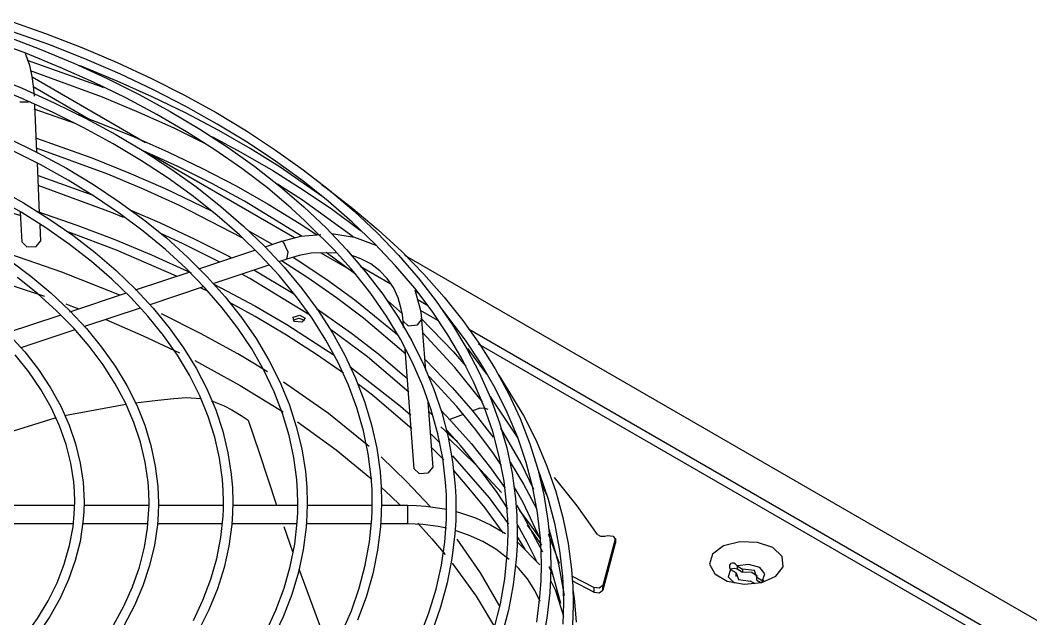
# Model space of a CAD drawing. Extents: x 594 to 813, y 174 to 240.
# Drawn here: x 758.247 to 759.609, y 206.869 to 207.676 of the extents above; entities that cross this region are included whole.
import ezdxf

# ---------------------------------------------------------------- set-up
doc = ezdxf.new("R2010")
doc.units = 0
doc.header["$MEASUREMENT"] = 0
doc.layers.add('AC.REF(S). PIPING', color=3, linetype='CONTINUOUS', lineweight=30)
doc.layers.add('LG-Product', color=3, linetype='CONTINUOUS')

# ---------------------------------------------------------------- blocks, each defined once
blk = doc.blocks.new('UW1-4')
at = {"layer": 'LG-Product', "color": 3, "linetype": 'Continuous'}
for p, q in [((3514.1, 4707.14), (3509.05, 4705.36)), ((3509.05, 4705.36), (3504.14, 4703.46)), ((3508.59, 4703.85), (3513.58, 4705.64)), ((3514.68, 4705.11), (3509.89, 4703.3)), ((3504.14, 4703.46), (3499.37, 4701.43)), ((3503.73, 4701.94), (3508.59, 4703.85)), ((3509.89, 4703.3), (3505.23, 4701.36)), ((3511.71, 4702.69), (3516.53, 4704.44)), ((3499.03, 4699.91), (3503.73, 4701.94)), ((3507.07, 4700.78), (3511.71, 4702.69)), ((3511.68, 4702.41), (3511.2, 4701.07)), ((3511.79, 4702.64), (3511.68, 4702.41)), ((3499.37, 4701.43), (3494.75, 4699.29)), ((3499.36, 4698.94), (3504.24, 4700.93)), ((3505.23, 4701.36), (3500.73, 4699.3)), ((3511.49, 4701.77), (3501.55, 4698.19)), ((3502.56, 4698.77), (3507.07, 4700.78)), ((3504.24, 4700.93), (3504.57, 4701.05)), ((3511.2, 4701.07), (3510.86, 4699.56)), ((3494.75, 4699.29), (3490.3, 4697.04)), ((3494.47, 4697.76), (3499.03, 4699.91)), ((3510.85, 4699.51), (3495.54, 4690.67)), ((3500.73, 4699.3), (3496.39, 4697.13)), ((3501.34, 4696.76), (3511.06, 4700.3)), ((3510.86, 4699.56), (3510.68, 4698.27)), ((3516.71, 4699.79), (3512.2, 4697.96)), ((3494.63, 4696.83), (3499.36, 4698.94)), ((3498.2, 4696.66), (3502.56, 4698.77)), ((3501.55, 4698.19), (3501.24, 4698.07)), ((3503.27, 4693.86), (3510.71, 4698.16)), ((3512.2, 4697.96), (3507.85, 4696)), ((3510.68, 4698.27), (3510.57, 4696.88)), ((3512.31, 4696.64), (3516.77, 4698.47)), ((3490.3, 4697.04), (3486.02, 4694.68)), ((3490.06, 4694.61), (3494.63, 4696.83)), ((3490.09, 4695.51), (3494.47, 4697.76)), ((3496.39, 4697.13), (3492.22, 4694.85)), ((3494.02, 4694.43), (3498.2, 4696.66)), ((3496.44, 4694.72), (3501.34, 4696.76)), ((3508.01, 4694.69), (3512.31, 4696.64)), ((3485.88, 4693.14), (3490.09, 4695.51)), ((3507.85, 4696), (3503.66, 4693.93)), ((3504.9, 4693.16), (3510.55, 4695.16)), ((3510.52, 4695.78), (3510.24, 4689.35)), ((3512.49, 4696.15), (3511.33, 4696.12)), ((3486.02, 4694.68), (3481.91, 4692.21)), ((3485.65, 4692.29), (3490.06, 4694.61)), ((3492.22, 4694.85), (3488.23, 4692.47)), ((3490.01, 4692.09), (3494.02, 4694.43)), ((3491.69, 4692.57), (3496.44, 4694.72)), ((3503.66, 4693.93), (3499.63, 4691.76)), ((3504.61, 4694.39), (3502.37, 4693.55)), ((3503.87, 4692.63), (3508.01, 4694.69)), ((3481.84, 4690.68), (3485.88, 4693.14)), ((3488.23, 4692.47), (3484.42, 4689.98)), ((3487.3, 4690.4), (3491.69, 4692.57)), ((3502.37, 4693.55), (3497.38, 4691.54)), ((3499.9, 4690.47), (3503.87, 4692.63)), ((3481.91, 4692.21), (3478, 4689.64)), ((3481.43, 4689.86), (3485.65, 4692.29)), ((3486.51, 4691.4), (3482.68, 4689.35)), ((3486.2, 4689.66), (3490.01, 4692.09)), ((3497.38, 4691.54), (3492.54, 4689.41)), ((3499.63, 4691.76), (3495.78, 4689.47)), ((3510.27, 4691.24), (3502.79, 4688.57)), ((3514.06, 4691.25), (3510.06, 4689.26)), ((3477.38, 4687.32), (3481.43, 4689.86)), ((3478, 4688.12), (3481.84, 4690.68)), ((3484.42, 4689.98), (3480.81, 4687.4)), ((3482.56, 4687.13), (3486.2, 4689.66)), ((3496.11, 4688.2), (3499.9, 4690.47)), ((3500.61, 4686.37), (3510.25, 4689.91)), ((3509.76, 4687.69), (3513.69, 4689.68)), ((3478, 4689.64), (3474.27, 4686.98)), ((3475.47, 4677.81), (3494.75, 4688.94)), ((3482.68, 4689.35), (3478.38, 4686.87)), ((3492.54, 4689.41), (3487.85, 4687.16)), ((3491.2, 4687.4), (3495.87, 4689.52)), ((3495.78, 4689.47), (3492.12, 4687.09)), ((3502.79, 4688.57), (3497.78, 4686.57)), ((3510.06, 4689.26), (3506.22, 4687.17)), ((3474.27, 4686.98), (3470.75, 4684.22)), ((3471.78, 4683.42), (3477.38, 4687.32)), ((3474.35, 4685.47), (3478, 4688.12)), ((3480.81, 4687.4), (3477.4, 4684.73)), ((3479.11, 4684.52), (3482.56, 4687.13)), ((3487.85, 4687.16), (3483.33, 4684.8)), ((3486.62, 4685.12), (3491.2, 4687.4)), ((3492.12, 4687.09), (3488.65, 4684.61)), ((3492.5, 4685.83), (3496.11, 4688.2)), ((3506.22, 4687.17), (3502.56, 4684.97)), ((3506, 4685.59), (3509.76, 4687.69)), ((3510.17, 4687.89), (3509.87, 4681.11)), ((3478.38, 4686.87), (3474.27, 4684.28)), ((3489.09, 4683.37), (3492.5, 4685.83)), ((3497.78, 4686.57), (3492.91, 4684.45)), ((3495.71, 4684.32), (3500.61, 4686.37)), ((3502.43, 4683.39), (3506, 4685.59)), ((3510.04, 4686.19), (3503.63, 4683.92)), ((3470.75, 4684.22), (3467.43, 4681.38)), ((3471.19, 4684.55), (3467.58, 4681.76)), ((3474.27, 4684.28), (3470.34, 4681.6)), ((3470.9, 4682.72), (3474.35, 4685.47)), ((3471.83, 4685.01), (3471.19, 4684.55)), ((3477.4, 4684.73), (3474.19, 4681.97)), ((3474.4, 4682.87), (3477.76, 4685.02)), ((3475.9, 4681.81), (3479.11, 4684.52)), ((3483.33, 4684.8), (3478.99, 4682.34)), ((3482.2, 4682.74), (3486.62, 4685.12)), ((3488.65, 4684.61), (3485.38, 4682.03)), ((3492.91, 4684.45), (3486.67, 4681.44)), ((3490.96, 4682.16), (3495.71, 4684.32)), ((3502.56, 4684.97), (3499.09, 4682.67)), ((3500.12, 4681.22), (3510.04, 4684.87)), ((3515.6, 4684.54), (3512, 4682.51)), ((3467.55, 4677.95), (3474.4, 4682.87)), ((3485.88, 4680.82), (3489.09, 4683.37)), ((3499.04, 4681.1), (3502.43, 4683.39)), ((3503.63, 4683.92), (3502.62, 4683.54)), ((3512.32, 4680.77), (3520.45, 4683.18)), ((3512.33, 4681.25), (3515.87, 4683.27)), ((3467.58, 4681.76), (3464.18, 4678.89)), ((3470.34, 4681.6), (3466.61, 4678.82)), ((3467.66, 4679.9), (3470.9, 4682.72)), ((3474.19, 4681.97), (3471.2, 4679.13)), ((3474.08, 4680.11), (3475.9, 4681.81)), ((3474.41, 4678), (3482.2, 4682.74)), ((3478.99, 4682.34), (3474.82, 4679.77)), ((3485.38, 4682.03), (3482.32, 4679.38)), ((3482.5, 4677.8), (3490.96, 4682.16)), ((3497.65, 4681.56), (3493.67, 4679.85)), ((3499.09, 4682.67), (3495.81, 4680.27)), ((3512, 4682.51), (3508.58, 4680.37)), ((3467.43, 4681.38), (3464.33, 4678.46)), ((3472.36, 4678.38), (3474.08, 4680.11)), ((3482.88, 4678.19), (3485.88, 4680.82)), ((3495.81, 4680.27), (3492.73, 4677.78)), ((3495.85, 4678.71), (3499.04, 4681.1)), ((3498.51, 4680.56), (3500.12, 4681.22)), ((3510.1, 4681.36), (3504.81, 4679.52)), ((3508.58, 4680.37), (3505.35, 4678.14)), ((3508.97, 4679.13), (3512.33, 4681.25)), ((3512.2, 4677.22), (3512.39, 4681.28)), ((3464.18, 4678.89), (3460.99, 4675.94)), ((3464.64, 4677), (3467.66, 4679.9)), ((3466.61, 4678.82), (3466.45, 4678.69)), ((3466.7, 4678.94), (3467.09, 4679.16)), ((3471.2, 4679.13), (3468.43, 4676.22)), ((3474.82, 4679.77), (3472.51, 4678.24)), ((3481.78, 4678.84), (3478.48, 4676.93)), ((3482.32, 4679.38), (3479.47, 4676.64)), ((3493.67, 4679.85), (3488.92, 4677.63)), ((3504.81, 4679.52), (3499.7, 4677.58)), ((3505.81, 4676.91), (3508.97, 4679.13)), ((3509.8, 4679.57), (3509.7, 4677.33)), ((3464.33, 4678.46), (3461.44, 4675.47)), ((3467.36, 4677.91), (3464.49, 4676.79)), ((3470.47, 4678.39), (3467.36, 4677.91)), ((3471.2, 4677.28), (3472.36, 4678.38)), ((3474.59, 4678.02), (3471.92, 4678.27)), ((3477.29, 4677.31), (3474.59, 4678.02)), ((3480.09, 4675.48), (3482.88, 4678.19)), ((3488.92, 4677.63), (3484.33, 4675.31)), ((3492.73, 4677.78), (3489.87, 4675.21)), ((3490.47, 4676.99), (3493.47, 4678.38)), ((3492.87, 4676.24), (3495.85, 4678.71)), ((3499.7, 4677.58), (3494.74, 4675.51)), ((3499.45, 4676.13), (3505.89, 4678.58)), ((3505.35, 4678.14), (3502.33, 4675.81)), ((3461.83, 4674.03), (3464.64, 4677)), ((3468.43, 4676.22), (3465.88, 4673.23)), ((3467.49, 4673.26), (3470.09, 4676.18)), ((3470.09, 4676.18), (3471.2, 4677.28)), ((3476.31, 4675.87), (3476.9, 4677.14)), ((3479.47, 4676.64), (3476.85, 4673.83)), ((3476.9, 4677.14), (3477.11, 4677.29)), ((3477.11, 4677.29), (3477.29, 4677.31)), ((3479.43, 4676.59), (3477.29, 4677.31)), ((3488.36, 4673.62), (3480.81, 4676.14)), ((3485.62, 4674.57), (3490.47, 4676.99)), ((3490.09, 4673.69), (3492.87, 4676.24)), ((3491.39, 4672.63), (3499.45, 4676.13)), ((3502.84, 4674.61), (3505.81, 4676.91)), ((3510.29, 4676.63), (3509.7, 4677.33)), ((3511.55, 4676.57), (3510.29, 4676.63)), ((3512.2, 4677.22), (3511.55, 4676.57)), ((3300.06, 4582.72), (3460.59, 4675.4)), ((3460.99, 4675.94), (3458.02, 4672.91)), ((3461.44, 4675.47), (3458.79, 4672.4)), ((3465.15, 4674.27), (3466.51, 4674.98)), ((3466.51, 4674.98), (3467.6, 4675.37)), ((3467.38, 4673), (3471.17, 4675.8)), ((3467.73, 4673.34), (3471.87, 4675.73)), ((3469.74, 4675.79), (3473.2, 4675.71)), ((3475.11, 4674.85), (3471.1, 4672.19)), ((3473.2, 4675.71), (3474.83, 4675.4)), ((3473.66, 4672.42), (3477.23, 4674.71)), ((3474.83, 4675.4), (3476.5, 4674.93)), ((3475.58, 4675.15), (3475.11, 4674.85)), ((3476.5, 4674.93), (3476.31, 4675.87)), ((3476.5, 4674.93), (3477.63, 4674.55)), ((3477.53, 4672.7), (3480.09, 4675.48)), ((3484.33, 4675.31), (3483.94, 4675.1)), ((3489.87, 4675.21), (3487.22, 4672.56)), ((3494.74, 4675.51), (3489.41, 4673.08)), ((3502.33, 4675.81), (3499.5, 4673.39)), ((3506.85, 4673.18), (3515.02, 4675.98)), ((3513.92, 4674.84), (3511.01, 4672.65)), ((3459.25, 4670.99), (3461.83, 4674.03)), ((3466.61, 4673.97), (3462.56, 4671.63)), ((3462.95, 4672.31), (3463.95, 4673.37)), ((3463.95, 4673.37), (3465.15, 4674.27)), ((3476.85, 4673.83), (3474.45, 4670.95)), ((3480.96, 4673.47), (3475.68, 4670.33)), ((3478.91, 4674.12), (3486.46, 4671.61)), ((3487.54, 4671.06), (3490.09, 4673.69)), ((3499.5, 4673.39), (3496.89, 4670.89)), ((3500.09, 4672.23), (3502.84, 4674.61)), ((3458.02, 4672.91), (3455.27, 4669.81)), ((3458.79, 4672.4), (3456.35, 4669.27)), ((3462.12, 4671.08), (3462.95, 4672.31)), ((3465.88, 4673.23), (3463.56, 4670.19)), ((3465.17, 4670.27), (3467.49, 4673.26)), ((3471.1, 4672.19), (3467.3, 4669.44)), ((3469.8, 4669.73), (3473.66, 4672.42)), ((3473.54, 4667.47), (3481.46, 4672.31)), ((3475.19, 4669.86), (3477.53, 4672.7)), ((3481.46, 4672.31), (3482.56, 4672.92)), ((3487.22, 4672.56), (3484.79, 4669.84)), ((3496.92, 4670.77), (3489.64, 4673.19)), ((3497.54, 4669.76), (3500.09, 4672.23)), ((3499.02, 4670.07), (3506.85, 4673.18)), ((3511.01, 4672.65), (3508.3, 4670.37)), ((3518.08, 4672.84), (3509.15, 4669.93)), ((3510.07, 4670.26), (3512.81, 4672.47)), ((3456.9, 4667.89), (3459.25, 4670.99)), ((3459.21, 4670.78), (3458.49, 4668.17)), ((3458.61, 4670.14), (3459.24, 4670.76)), ((3461.49, 4669.71), (3462.12, 4671.08)), ((3474.45, 4670.95), (3472.28, 4668)), ((3485.28, 4671.03), (3480.8, 4668.63)), ((3485.2, 4668.37), (3487.54, 4671.06)), ((3486.41, 4671.61), (3485.28, 4671.03)), ((3487.11, 4670.56), (3488.14, 4671.07)), ((3487.78, 4671.17), (3494.96, 4668.78)), ((3496.89, 4670.89), (3494.51, 4668.32)), ((3455.27, 4669.81), (3452.75, 4666.64)), ((3456.35, 4669.27), (3454.16, 4666.08)), ((3458.91, 4669.52), (3457.61, 4668.77)), ((3460.89, 4667.56), (3462.91, 4669.35)), ((3461.05, 4668.21), (3461.49, 4669.71)), ((3463.56, 4670.19), (3461.48, 4667.08)), ((3467.3, 4669.44), (3461.5, 4664.74)), ((3463.06, 4667.22), (3465.17, 4670.27)), ((3466.13, 4666.96), (3469.8, 4669.73)), ((3473.08, 4666.96), (3475.19, 4669.86)), ((3475.68, 4670.33), (3475.48, 4670.21)), ((3484.79, 4669.84), (3482.6, 4667.06)), ((3495.22, 4667.23), (3497.54, 4669.76)), ((3505.76, 4667.82), (3498.24, 4670.33)), ((3508.3, 4670.37), (3505.8, 4668.01)), ((3507.54, 4667.96), (3510.07, 4670.26)), ((3452.39, 4664.02), (3455.45, 4668.05)), ((3454.79, 4664.73), (3456.9, 4667.89)), ((3456.12, 4666.64), (3458.47, 4668)), ((3458.49, 4668.17), (3458.39, 4667.47)), ((3460.91, 4667.4), (3461.05, 4668.21)), ((3472.47, 4668.26), (3467.76, 4664.95)), ((3472.28, 4668), (3470.34, 4665.01)), ((3480.8, 4668.63), (3476.49, 4666.11)), ((3480.78, 4667.17), (3484.04, 4668.97)), ((3483.1, 4665.62), (3485.2, 4668.37)), ((3494.51, 4668.32), (3492.35, 4665.68)), ((3496.29, 4668.33), (3503.78, 4665.84)), ((3505.8, 4668.01), (3503.52, 4665.58)), ((3505.41, 4668.56), (3504.53, 4668.22)), ((3505.23, 4665.6), (3507.54, 4667.96)), ((3506.28, 4668.89), (3505.41, 4668.56)), ((3452.75, 4666.64), (3450.46, 4663.41)), ((3458.4, 4666.95), (3454.02, 4662.44)), ((3458.32, 4666.75), (3457.8, 4659.91)), ((3458.39, 4667.47), (3458.32, 4666.75)), ((3458.88, 4666.05), (3458.32, 4666.75)), ((3461.48, 4667.08), (3459.64, 4663.93)), ((3460.81, 4666.55), (3460.13, 4665.95)), ((3460.43, 4662.09), (3466.13, 4666.96)), ((3460.75, 4665.71), (3460.82, 4666.56)), ((3460.82, 4666.56), (3460.91, 4667.4)), ((3461.18, 4664.13), (3463.06, 4667.22)), ((3471.21, 4664), (3473.08, 4666.96)), ((3474.74, 4667.37), (3474.03, 4666.96)), ((3474.03, 4666.96), (3474.49, 4666.44)), ((3474.88, 4666.97), (3474.1, 4666.68)), ((3474.49, 4666.44), (3475.48, 4666.53)), ((3475.64, 4667.11), (3474.74, 4667.37)), ((3475.65, 4666.68), (3474.88, 4666.97)), ((3475.48, 4666.53), (3475.64, 4667.11)), ((3476.53, 4664.67), (3480.78, 4667.17)), ((3482.6, 4667.06), (3480.63, 4664.21)), ((3488.14, 4664.92), (3493.41, 4667.55)), ((3493.12, 4664.63), (3495.22, 4667.23)), ((3500.92, 4666.78), (3495.85, 4664.59)), ((3514.29, 4664.98), (3507.08, 4667.38)), ((3452.01, 4665.54), (3316.2, 4587.13)), ((3454.16, 4666.08), (3452.2, 4662.84)), ((3460.13, 4665.95), (3458.88, 4666.05)), ((3465.63, 4661.74), (3470.48, 4665.37)), ((3476.49, 4666.11), (3470.11, 4661.97)), ((3481.23, 4662.81), (3483.1, 4665.62)), ((3492.35, 4665.68), (3490.42, 4662.98)), ((3503.52, 4665.58), (3501.47, 4663.07)), ((3503.14, 4663.17), (3505.23, 4665.6)), ((3505.07, 4665.4), (3512.37, 4662.97)), ((3450.27, 4660.8), (3452.39, 4664.02)), ((3452.91, 4661.53), (3454.79, 4664.73)), ((3453.83, 4660.33), (3458.17, 4664.97)), ((3459.64, 4663.93), (3458.04, 4660.73)), ((3459.54, 4660.99), (3461.18, 4664.13)), ((3467.76, 4664.95), (3464.1, 4662.13)), ((3470.34, 4665.01), (3468.65, 4661.96)), ((3469.57, 4661), (3471.21, 4664)), ((3472.47, 4662.06), (3476.53, 4664.67)), ((3480.63, 4664.21), (3478.91, 4661.31)), ((3483.09, 4662.14), (3488.14, 4664.92)), ((3495.85, 4664.59), (3490.96, 4662.28)), ((3491.25, 4661.97), (3493.12, 4664.63)), ((3513.92, 4664.74), (3511.83, 4662.42)), ((3358.42, 4610.24), (3450.64, 4663.48)), ((3450.46, 4663.41), (3448.41, 4660.13)), ((3449.5, 4659.4), (3452.1, 4662.89)), ((3452.2, 4662.84), (3450.49, 4659.56)), ((3454.02, 4662.44), (3452.33, 4660.51)), ((3459.3, 4646.64), (3460.53, 4662.77)), ((3479.6, 4659.95), (3481.23, 4662.81)), ((3490.42, 4662.98), (3488.73, 4660.23)), ((3501.47, 4663.07), (3499.65, 4660.51)), ((3501.28, 4660.67), (3503.14, 4663.17)), ((3511.83, 4662.42), (3509.98, 4660.04)), ((3451.27, 4658.28), (3452.91, 4661.53)), ((3457.8, 4661.34), (3454.14, 4657.57)), ((3460.03, 4656.97), (3465.63, 4661.74)), ((3464.1, 4662.13), (3460.65, 4659.21)), ((3468.65, 4661.96), (3467.21, 4658.87)), ((3468.85, 4659.54), (3472.47, 4662.06)), ((3478.91, 4661.31), (3477.43, 4658.37)), ((3481.08, 4660.96), (3483.09, 4662.14)), ((3488.92, 4661.25), (3482.78, 4657.89)), ((3489.63, 4659.26), (3491.25, 4661.97)), ((3511.3, 4659.71), (3513.15, 4662.03)), ((3448.41, 4660.13), (3446.6, 4656.81)), ((3448.39, 4657.54), (3450.27, 4660.8)), ((3450.09, 4655.67), (3453.83, 4660.33)), ((3458.04, 4660.73), (3456.69, 4657.49)), ((3458.15, 4657.81), (3459.54, 4660.99)), ((3467.99, 4660.46), (3461.17, 4655.08)), ((3468.18, 4657.95), (3469.57, 4661)), ((3478.21, 4657.05), (3479.6, 4659.95)), ((3479.11, 4659.75), (3481.08, 4660.96)), ((3488.73, 4660.23), (3487.28, 4657.43)), ((3499.65, 4660.51), (3498.07, 4657.89)), ((3499.65, 4658.12), (3501.28, 4660.67)), ((3509.98, 4660.04), (3508.36, 4657.59)), ((3509.68, 4657.34), (3511.3, 4659.71)), ((3447.91, 4659.29), (3444.59, 4653.84)), ((3450.49, 4659.56), (3449.02, 4656.23)), ((3453.58, 4655.06), (3457.3, 4659.08)), ((3460.65, 4659.21), (3460.2, 4658.81)), ((3467.21, 4658.87), (3466.01, 4655.75)), ((3470.89, 4654.11), (3476.92, 4658.35)), ((3477.43, 4658.37), (3476.19, 4655.39)), ((3488.24, 4656.51), (3489.63, 4659.26)), ((3446.76, 4654.23), (3448.39, 4657.54)), ((3449.88, 4654.99), (3451.27, 4658.28)), ((3454.14, 4657.57), (3451.4, 4654.42)), ((3456.69, 4657.49), (3455.58, 4654.23)), ((3457.01, 4654.6), (3458.15, 4657.81)), ((3464.94, 4656.57), (3466.83, 4658.04)), ((3467.04, 4654.88), (3468.18, 4657.95)), ((3482.78, 4657.89), (3477, 4654.32)), ((3477.07, 4654.11), (3478.21, 4657.05)), ((3487.28, 4657.43), (3486.08, 4654.59)), ((3498.07, 4657.89), (3496.74, 4655.22)), ((3498.27, 4655.53), (3499.65, 4658.12)), ((3508.36, 4657.59), (3506.98, 4655.1)), ((3508.29, 4654.91), (3509.68, 4657.34)), ((3446.6, 4656.81), (3445.04, 4653.44)), ((3448.83, 4656.06), (3445.34, 4650.78)), ((3449.02, 4656.23), (3447.8, 4652.87)), ((3449.07, 4656.4), (3448.83, 4656.06)), ((3457.47, 4655.66), (3456.8, 4646.83)), ((3459.64, 4652.05), (3464.94, 4656.57)), ((3466.01, 4655.75), (3465.06, 4652.59)), ((3486.52, 4655.77), (3484.93, 4655.15)), ((3486.67, 4655.8), (3486.52, 4655.77)), ((3487.1, 4653.72), (3488.24, 4656.51)), ((3490, 4656.25), (3488.08, 4656.12)), ((3491.75, 4656.15), (3490, 4656.25)), ((3493.9, 4655.92), (3491.75, 4656.15)), ((3496.93, 4655.56), (3493.9, 4655.92)), ((3445.36, 4650.89), (3446.76, 4654.23)), ((3448.73, 4651.67), (3449.88, 4654.99)), ((3451.4, 4654.42), (3448.88, 4651.2)), ((3449.87, 4654.88), (3449.39, 4654.69)), ((3450.44, 4654.82), (3449.87, 4654.88)), ((3450.44, 4654.82), (3451.53, 4654.41)), ((3450.99, 4651.9), (3453.58, 4655.06)), ((3455.72, 4654.54), (3454.38, 4653.14)), ((3455.58, 4654.23), (3454.73, 4650.93)), ((3456.11, 4651.36), (3457.01, 4654.6)), ((3456.79, 4653.83), (3457.28, 4654.33)), ((3461.17, 4655.08), (3459.78, 4653.87)), ((3466.14, 4651.77), (3467.04, 4654.88)), ((3476.19, 4655.39), (3475.21, 4652.38)), ((3483.89, 4654.62), (3482.65, 4653.84)), ((3484.93, 4655.15), (3483.89, 4654.62)), ((3486.08, 4654.59), (3485.13, 4651.72)), ((3496.74, 4655.22), (3495.65, 4652.52)), ((3497.13, 4652.9), (3498.27, 4655.53)), ((3506.47, 4653.86), (3498.21, 4655.37)), ((3506.98, 4655.1), (3505.85, 4652.56)), ((3507.15, 4652.44), (3508.29, 4654.91)), ((3444.59, 4653.84), (3442.88, 4650.45)), ((3445.04, 4653.44), (3443.72, 4650.03)), ((3447.8, 4652.87), (3446.82, 4649.48)), ((3454.38, 4653.14), (3451.58, 4650)), ((3452.72, 4653.96), (3454.53, 4653.28)), ((3465.37, 4649.65), (3470.89, 4654.11)), ((3475.03, 4653), (3469.82, 4649.22)), ((3476.17, 4651.14), (3477.07, 4654.11)), ((3481.71, 4653.21), (3480.23, 4648.83)), ((3482.65, 4653.84), (3481.71, 4653.21)), ((3486.2, 4650.91), (3487.1, 4653.72)), ((3496.23, 4650.23), (3497.13, 4652.9)), ((3515.64, 4651.08), (3507.72, 4653.51)), ((3444.89, 4647.41), (3447.65, 4652.12)), ((3447.84, 4648.33), (3448.73, 4651.67)), ((3448.64, 4648.7), (3450.99, 4651.9)), ((3453.08, 4649.81), (3454.9, 4651.85)), ((3454.59, 4651.3), (3455.71, 4652.32)), ((3465.06, 4652.59), (3464.36, 4649.42)), ((3465.5, 4648.65), (3466.14, 4651.77)), ((3475.21, 4652.38), (3474.47, 4649.34)), ((3485.13, 4651.72), (3484.43, 4648.82)), ((3495.65, 4652.52), (3494.81, 4649.78)), ((3505.85, 4652.56), (3504.97, 4650)), ((3506.26, 4649.94), (3507.15, 4652.44)), ((3442.88, 4650.45), (3441.43, 4647.03)), ((3444.22, 4647.51), (3445.36, 4650.89)), ((3448.88, 4651.2), (3448.67, 4650.91)), ((3450.97, 4647.16), (3454.69, 4650.78)), ((3453.49, 4650.27), (3454.59, 4651.3)), ((3454.73, 4650.93), (3454.13, 4647.62)), ((3455.47, 4648.1), (3456.11, 4651.36)), ((3457.04, 4651.33), (3455.86, 4650.17)), ((3475.53, 4648.16), (3476.17, 4651.14)), ((3485.56, 4648.07), (3486.2, 4650.91)), ((3495.59, 4647.55), (3496.23, 4650.23)), ((3443.72, 4650.03), (3442.65, 4646.6)), ((3446.82, 4649.48), (3446.1, 4646.08)), ((3451.58, 4650), (3449.01, 4646.79)), ((3450.49, 4646.66), (3453.08, 4649.81)), ((3455.33, 4647.85), (3456.93, 4649.47)), ((3464.36, 4649.42), (3463.92, 4646.23)), ((3469.82, 4649.22), (3465.01, 4645.26)), ((3474.47, 4649.34), (3473.99, 4646.29)), ((3480.23, 4648.83), (3477.9, 4641.75)), ((3484.43, 4648.82), (3483.98, 4645.91)), ((3494.81, 4649.78), (3494.23, 4647.03)), ((3504.97, 4650), (3504.34, 4647.4)), ((3505.62, 4647.42), (3506.26, 4649.94)), ((3443.16, 4643.87), (3444.89, 4647.41)), ((3443.32, 4644.11), (3444.22, 4647.51)), ((3446.37, 4647.56), (3444.56, 4644.59)), ((3447.19, 4644.97), (3447.84, 4648.33)), ((3447.56, 4647.09), (3448.64, 4648.7)), ((3454.13, 4648.41), (3449.21, 4642.73)), ((3454.13, 4647.62), (3453.78, 4644.3)), ((3455.08, 4644.83), (3455.47, 4648.1)), ((3460.33, 4644.95), (3463.78, 4648.25)), ((3465.11, 4645.51), (3465.5, 4648.65)), ((3475.14, 4645.16), (3475.53, 4648.16)), ((3485.17, 4645.21), (3485.56, 4648.07)), ((3495.2, 4644.85), (3495.59, 4647.55)), ((3504.34, 4647.4), (3503.97, 4644.83)), ((3505.23, 4644.88), (3505.62, 4647.42)), ((3441.43, 4647.03), (3440.22, 4643.58)), ((3442.65, 4646.6), (3441.83, 4643.14)), ((3442.35, 4645.95), (3442.62, 4646.64)), ((3446.1, 4646.08), (3445.64, 4642.66)), ((3449.01, 4646.79), (3447.07, 4644.11)), ((3447.56, 4643.44), (3450.97, 4647.16)), ((3448.13, 4643.44), (3450.49, 4646.66)), ((3452.38, 4644.6), (3453.99, 4646.41)), ((3457.38, 4646.13), (3456.8, 4646.83)), ((3458.63, 4646.03), (3457.38, 4646.13)), ((3459.3, 4646.64), (3458.63, 4646.03)), ((3463.92, 4646.23), (3463.77, 4644.24)), ((3473.99, 4646.29), (3473.81, 4644.16)), ((3494.23, 4647.03), (3493.89, 4644.27)), ((3437.34, 4641.68), (3440.4, 4645.49)), ((3441.21, 4642.53), (3442.35, 4645.95)), ((3442.17, 4644.72), (3441.49, 4643.15)), ((3446.8, 4641.59), (3447.19, 4644.97)), ((3454.97, 4643.13), (3455.08, 4644.83)), ((3457.16, 4641.57), (3460.33, 4644.95)), ((3465, 4643.87), (3465.11, 4645.51)), ((3475.04, 4643.6), (3475.14, 4645.16)), ((3483.98, 4645.91), (3483.83, 4644.07)), ((3485.07, 4643.72), (3485.17, 4645.21)), ((3495.1, 4643.44), (3495.2, 4644.85)), ((3503.97, 4644.83), (3503.84, 4642.24)), ((3505.13, 4643.56), (3505.23, 4644.88)), ((3440.22, 4643.58), (3439.26, 4640.1)), ((3442.68, 4640.7), (3443.32, 4644.11)), ((3444.56, 4644.59), (3442.76, 4641.2)), ((3444.63, 4642.12), (3445.81, 4644.24)), ((3446.68, 4641.25), (3448.13, 4643.44)), ((3449.79, 4641.43), (3452.38, 4644.6)), ((3453.78, 4644.3), (3453.71, 4642.86)), ((3463.74, 4644.13), (3462.46, 4642.95)), ((3463.77, 4644.24), (3463.72, 4642.24)), ((3464.97, 4642.24), (3465, 4643.87)), ((3473.81, 4644.16), (3473.75, 4642.03)), ((3475, 4642.03), (3475.04, 4643.6)), ((3483.83, 4644.07), (3483.78, 4642.24)), ((3485.03, 4642.24), (3485.07, 4643.72)), ((3493.89, 4644.27), (3493.83, 4643.15)), ((3495.06, 4642.03), (3495.1, 4643.44)), ((3505.1, 4642.24), (3505.13, 4643.56)), ((3440.31, 4639.1), (3441.21, 4642.53)), ((3441.83, 4643.14), (3441.27, 4639.67)), ((3442.29, 4637.13), (3444.63, 4642.12)), ((3445.64, 4642.66), (3445.47, 4640.36)), ((3449.21, 4642.73), (3446.59, 4639.19)), ((3453.71, 4642.86), (3453.68, 4641.42)), ((3454.94, 4641.42), (3454.97, 4643.13)), ((3462.46, 4642.95), (3461.22, 4641.75)), ((3463.72, 4642.24), (3463.75, 4640.54)), ((3464.99, 4641.08), (3464.97, 4642.24)), ((3473.75, 4642.03), (3473.78, 4640.41)), ((3475.02, 4640.75), (3475, 4642.03)), ((3483.78, 4642.24), (3483.81, 4640.69)), ((3485.05, 4641.25), (3485.03, 4642.24)), ((3493.83, 4643.15), (3493.81, 4642.03)), ((3493.81, 4642.03), (3493.85, 4640.56)), ((3495.07, 4641.61), (3495.06, 4642.03)), ((3503.84, 4642.24), (3503.88, 4640.85)), ((3505.15, 4640.52), (3505.1, 4642.24)), ((3434.59, 4637.8), (3437.34, 4641.68)), ((3442.29, 4637.27), (3442.68, 4640.7)), ((3443.61, 4639.11), (3445.08, 4641.04)), ((3445.51, 4641.73), (3444.57, 4640.2)), ((3446.7, 4639.83), (3446.8, 4641.59)), ((3447.44, 4638.21), (3449.79, 4641.43)), ((3453.22, 4640.77), (3451.06, 4640.04)), ((3453.7, 4640.9), (3453.22, 4640.77)), ((3453.68, 4641.42), (3453.72, 4639.66)), ((3457.76, 4641.63), (3454.9, 4641.19)), ((3454.95, 4640.64), (3454.94, 4641.42)), ((3454.97, 4639.87), (3454.95, 4640.64)), ((3458.99, 4641.72), (3457.76, 4641.63)), ((3460.23, 4641.75), (3458.99, 4641.72)), ((3463.72, 4641.75), (3460.23, 4641.75)), ((3460.23, 4641.75), (3460.23, 4641.12)), ((3460.23, 4641.12), (3460.23, 4639.87)), ((3473.76, 4641.75), (3464.97, 4641.75)), ((3465.04, 4639.93), (3464.99, 4641.08)), ((3483.78, 4641.75), (3475.01, 4641.75)), ((3475.09, 4639.47), (3475.02, 4640.75)), ((3483.81, 4640.69), (3483.92, 4639.14)), ((3493.82, 4641.75), (3485.04, 4641.75)), ((3485.09, 4640.26), (3485.05, 4641.25)), ((3503.85, 4641.75), (3495.07, 4641.75)), ((3495.08, 4641.19), (3495.07, 4641.61)), ((3495.26, 4638.63), (3495.08, 4641.19)), ((3503.88, 4640.85), (3503.98, 4639.46)), ((3513.88, 4641.75), (3505.1, 4641.75)), ((3439.26, 4640.1), (3438.55, 4636.6)), ((3441.27, 4639.67), (3440.99, 4636.68)), ((3444.57, 4640.2), (3442.03, 4635.46)), ((3445.47, 4640.36), (3445.41, 4638.06)), ((3446.66, 4638.06), (3446.7, 4639.83)), ((3451.06, 4640.04), (3449.01, 4639.11)), ((3453.72, 4639.66), (3453.83, 4637.9)), ((3455.19, 4636.77), (3454.97, 4639.87)), ((3458.82, 4639.31), (3456.92, 4637.22)), ((3458.14, 4639.15), (3460.23, 4639.24)), ((3460.23, 4639.87), (3460.23, 4639.24)), ((3460.23, 4639.24), (3463.84, 4639.24)), ((3463.75, 4640.54), (3463.86, 4638.85)), ((3465.35, 4636.8), (3465.04, 4639.93)), ((3465.14, 4639.24), (3473.87, 4639.24)), ((3473.78, 4640.41), (3473.89, 4638.79)), ((3475.43, 4636.48), (3475.09, 4639.47)), ((3475.13, 4639.24), (3483.92, 4639.24)), ((3485.39, 4637.41), (3485.09, 4640.26)), ((3485.25, 4639.24), (3493.95, 4639.24)), ((3493.85, 4640.56), (3493.95, 4639.09)), ((3495.31, 4639.24), (3504.03, 4639.24)), ((3503.98, 4639.46), (3504.38, 4636.86)), ((3505.32, 4638.81), (3505.15, 4640.52)), ((3505.3, 4639.24), (3514.06, 4639.24)), ((3439.67, 4635.64), (3440.31, 4639.1)), ((3439.81, 4633.81), (3441.11, 4638.53)), ((3441.25, 4637.9), (3441.21, 4637.8)), ((3442.23, 4637.15), (3443.61, 4639.11)), ((3443.05, 4637.72), (3444.03, 4639.06)), ((3444.13, 4636.85), (3445.35, 4639.06)), ((3445.41, 4638.06), (3445.44, 4636.25)), ((3446.69, 4636.62), (3446.66, 4638.06)), ((3449.01, 4639.11), (3447.02, 4637.95)), ((3447.29, 4637.99), (3447.44, 4638.21)), ((3451.98, 4637.7), (3453.77, 4638.32)), ((3453.83, 4637.9), (3454.22, 4634.58)), ((3454.94, 4638.63), (3456.09, 4638.87)), ((3456.09, 4638.87), (3458.14, 4639.15)), ((3463.86, 4638.85), (3464.25, 4635.67)), ((3473.89, 4638.79), (3474.28, 4635.74)), ((3476.91, 4638.86), (3475.71, 4635.51)), ((3483.92, 4639.14), (3484.32, 4636.24)), ((3493.95, 4639.09), (3494.35, 4636.34)), ((3495.68, 4636.07), (3495.26, 4638.63)), ((3505.79, 4636.29), (3505.32, 4638.81)), ((3410.95, 4636.02), (3413, 4636.73)), ((3413, 4636.73), (3415.4, 4636.82)), ((3415.4, 4636.82), (3417.59, 4636.25)), ((3432.18, 4637.24), (3432.18, 4636.62)), ((3432.18, 4636.59), (3432.18, 4636.62)), ((3432.19, 4636.56), (3432.18, 4636.59)), ((3432.46, 4637.58), (3432.19, 4637.17)), ((3432.19, 4637.17), (3433.87, 4630.91)), ((3432.19, 4637.17), (3432.19, 4636.56)), ((3432.19, 4636.56), (3433.87, 4630.3)), ((3433.21, 4637.64), (3432.46, 4637.58)), ((3433.61, 4637.55), (3433.21, 4637.64)), ((3434.19, 4637.55), (3433.61, 4637.55)), ((3434.59, 4637.8), (3434.19, 4637.55)), ((3438.55, 4636.6), (3438.1, 4633.09)), ((3441.21, 4637.8), (3439.76, 4633.92)), ((3440.99, 4636.68), (3440.9, 4633.68)), ((3442.12, 4636.37), (3443.05, 4637.72)), ((3442.18, 4635.47), (3442.29, 4637.27)), ((3445.32, 4636.72), (3442.35, 4633.72)), ((3442.84, 4634.26), (3444.13, 4636.85)), ((3445.37, 4637.37), (3444.6, 4636.16)), ((3445.45, 4636.82), (3445.32, 4636.72)), ((3446.76, 4635.17), (3446.69, 4636.62)), ((3448.3, 4635.8), (3450.07, 4636.84)), ((3450.07, 4636.84), (3451.98, 4637.7)), ((3450.39, 4632.64), (3453.54, 4637.15)), ((3456.92, 4637.22), (3455.13, 4635.1)), ((3455.65, 4633.68), (3455.19, 4636.77)), ((3465.91, 4633.68), (3465.35, 4636.8)), ((3485.95, 4634.57), (3485.39, 4637.41)), ((3504.38, 4636.86), (3505.03, 4634.28)), ((3409.71, 4634.83), (3410.95, 4636.02)), ((3417.59, 4636.25), (3419.07, 4635.16)), ((3419.07, 4635.16), (3419.5, 4633.79)), ((3439.28, 4632.18), (3439.67, 4635.64)), ((3442.15, 4633.68), (3442.18, 4635.47)), ((3444.6, 4636.16), (3444.38, 4635.8)), ((3445.44, 4636.25), (3445.55, 4634.44)), ((3446.5, 4634.44), (3448.3, 4635.8)), ((3447.1, 4631.8), (3446.76, 4635.17)), ((3464.25, 4635.67), (3464.9, 4632.5)), ((3474.28, 4635.74), (3474.93, 4632.71)), ((3476.03, 4633.5), (3475.43, 4636.48)), ((3484.32, 4636.24), (3484.96, 4633.35)), ((3494.35, 4636.34), (3494.99, 4633.6)), ((3496.36, 4633.4), (3495.68, 4636.07)), ((3506.5, 4633.78), (3505.79, 4636.29)), ((3409.56, 4633.45), (3409.71, 4634.83)), ((3415.77, 4633.58), (3416, 4633.8)), ((3416, 4633.8), (3416.21, 4633.91)), ((3416.21, 4633.91), (3416.44, 4633.94)), ((3416.44, 4633.94), (3416.61, 4633.89)), ((3416.61, 4633.89), (3416.72, 4633.8)), ((3416.72, 4633.8), (3416.79, 4633.68)), ((3419.5, 4633.79), (3418.79, 4632.47)), ((3439.06, 4629.57), (3439.81, 4633.81)), ((3445.55, 4634.44), (3445.95, 4631.02)), ((3454.19, 4633.93), (3450.97, 4629.46)), ((3454.22, 4634.58), (3454.87, 4631.28)), ((3486.75, 4631.75), (3485.95, 4634.57)), ((3505.03, 4634.28), (3505.92, 4631.73)), ((3507.46, 4631.3), (3506.5, 4633.78)), ((3410.55, 4632.18), (3409.56, 4633.45)), ((3412.01, 4632.51), (3412.72, 4633.35)), ((3412.34, 4631.59), (3412.01, 4632.51)), ((3412.72, 4633.35), (3414.18, 4633.77)), ((3413.03, 4632.12), (3413.79, 4632.69)), ((3413.09, 4632.03), (3413.43, 4632.94)), ((3413.43, 4632.94), (3415.02, 4633.14)), ((3413.79, 4632.69), (3415.02, 4632.73)), ((3414.18, 4633.77), (3415.77, 4633.58)), ((3415.74, 4633.56), (3415.02, 4633.14)), ((3415.74, 4633.15), (3415.02, 4632.73)), ((3415.02, 4633.14), (3415.02, 4632.73)), ((3415.91, 4632.63), (3415.56, 4631.72)), ((3415.75, 4633.57), (3415.74, 4633.56)), ((3415.74, 4633.56), (3415.74, 4633.15)), ((3416.18, 4633.25), (3415.74, 4633.15)), ((3415.77, 4633.58), (3415.75, 4633.57)), ((3415.91, 4632.63), (3416.62, 4633.05)), ((3415.91, 4632.22), (3415.91, 4632.63)), ((3416.62, 4633.15), (3416.18, 4633.25)), ((3416.62, 4633.05), (3416.64, 4633.06)), ((3416.64, 4633.06), (3416.66, 4633.07)), ((3416.67, 4633.09), (3416.66, 4633.07)), ((3416.66, 4633.07), (3416.97, 4632.09)), ((3416.77, 4633.32), (3416.67, 4633.09)), ((3416.81, 4633.51), (3416.77, 4633.32)), ((3416.79, 4633.68), (3416.81, 4633.51)), ((3418.79, 4632.47), (3417.09, 4631.49)), ((3438.1, 4633.09), (3437.94, 4630.82)), ((3439.56, 4628.5), (3440.81, 4633.09)), ((3441.09, 4633.41), (3440.63, 4632.32)), ((3440.9, 4633.68), (3440.93, 4631.83)), ((3441.12, 4633.48), (3441.09, 4633.41)), ((3442.2, 4631.54), (3442.15, 4633.68)), ((3444.04, 4631.8), (3445.27, 4633.27)), ((3445.27, 4633.27), (3445.63, 4633.64)), ((3447.71, 4628.03), (3450.39, 4632.64)), ((3456.37, 4630.43), (3455.65, 4633.68)), ((3464.9, 4632.5), (3465.8, 4629.35)), ((3466.73, 4630.58), (3465.91, 4633.68)), ((3474.86, 4633.16), (3472.71, 4627.3)), ((3474.93, 4632.71), (3475.83, 4629.69)), ((3476.87, 4630.54), (3476.03, 4633.5)), ((3484.96, 4633.35), (3485.86, 4630.48)), ((3494.99, 4633.6), (3495.89, 4630.88)), ((3497.29, 4630.75), (3496.36, 4633.4)), ((3412.44, 4631.33), (3410.55, 4632.18)), ((3412.18, 4631.59), (3412.22, 4631.61)), ((3412.2, 4631.55), (3412.18, 4631.59)), ((3412.27, 4631.49), (3412.2, 4631.55)), ((3412.22, 4631.61), (3412.32, 4631.6)), ((3412.39, 4631.42), (3412.27, 4631.49)), ((3412.32, 4631.6), (3412.34, 4631.59)), ((3412.35, 4631.6), (3412.34, 4631.59)), ((3412.37, 4631.61), (3412.35, 4631.6)), ((3413.09, 4632.03), (3412.37, 4631.61)), ((3412.37, 4631.61), (3412.37, 4631.43)), ((3412.56, 4631.33), (3412.39, 4631.42)), ((3414.8, 4631.08), (3412.44, 4631.33)), ((3412.58, 4631.32), (3412.56, 4631.33)), ((3413.09, 4631.62), (3412.58, 4631.32)), ((3413.09, 4631.62), (3413.09, 4632.03)), ((3413.34, 4631.15), (3413.97, 4631.52)), ((3415.56, 4631.72), (3413.97, 4631.52)), ((3417.09, 4631.49), (3414.8, 4631.08)), ((3415.91, 4632.22), (3415.93, 4632.17)), ((3415.93, 4632.17), (3415.96, 4632.12)), ((3416.97, 4632.09), (3416.13, 4631.23)), ((3435.11, 4630.65), (3438.05, 4632.19)), ((3435.11, 4630.04), (3438.03, 4631.56)), ((3439.17, 4630.36), (3439.28, 4632.18)), ((3440.88, 4631.51), (3440.25, 4630.25)), ((3440.93, 4631.83), (3441.04, 4629.99)), ((3442.35, 4629.4), (3442.2, 4631.54)), ((3443.04, 4630.23), (3444.04, 4631.8)), ((3447.69, 4628.44), (3447.1, 4631.8)), ((3454.87, 4631.28), (3455.77, 4628)), ((3487.8, 4628.96), (3486.75, 4631.75)), ((3505.92, 4631.73), (3507.06, 4629.21)), ((3508.67, 4628.86), (3507.46, 4631.3)), ((3433.87, 4630.3), (3433.87, 4630.91)), ((3433.87, 4630.91), (3434.36, 4630.57)), ((3434.36, 4629.95), (3433.87, 4630.3)), ((3434.36, 4630.57), (3435.11, 4630.65)), ((3435.11, 4630.04), (3434.36, 4629.95)), ((3435.11, 4630.65), (3435.11, 4630.04)), ((3437.88, 4630.19), (3437.69, 4628.7)), ((3437.94, 4630.82), (3437.89, 4628.55)), ((3439.14, 4628.55), (3439.17, 4630.36)), ((3440.25, 4630.25), (3439.16, 4626.77)), ((3441.04, 4629.99), (3441.43, 4626.52)), ((3442.34, 4628.75), (3443.04, 4630.23)), ((3445.95, 4631.02), (3446.59, 4627.61)), ((3457.34, 4627.21), (3456.37, 4630.43)), ((3467.79, 4627.5), (3466.73, 4630.58)), ((3475.83, 4629.69), (3476.97, 4626.71)), ((3477.96, 4627.6), (3476.87, 4630.54)), ((3485.86, 4630.48), (3487, 4627.64)), ((3495.89, 4630.88), (3497.03, 4628.2)), ((3498.46, 4628.13), (3497.29, 4630.75)), ((3437.69, 4628.7), (3437.46, 4625.97)), ((3437.89, 4628.55), (3437.92, 4626.69)), ((3439.16, 4627.13), (3439.14, 4628.55)), ((3439.56, 4628.5), (3439.56, 4628.5)), ((3442.79, 4625.98), (3442.35, 4629.4)), ((3448.54, 4625.1), (3447.69, 4628.44)), ((3450.97, 4629.46), (3448.22, 4624.9)), ((3465.8, 4629.35), (3466.94, 4626.23)), ((3489.09, 4626.21), (3487.8, 4628.96)), ((3507.06, 4629.21), (3508.45, 4626.73)), ((3510.11, 4626.46), (3508.67, 4628.86)), ((3439.22, 4625.71), (3439.16, 4627.13)), ((3446.59, 4627.61), (3447.49, 4624.22)), ((3455.77, 4628), (3456.91, 4624.75)), ((3458.56, 4624.02), (3457.34, 4627.21)), ((3469.1, 4624.45), (3467.79, 4627.5)), ((3472.71, 4627.3), (3470.58, 4621.6)), ((3479.29, 4624.71), (3477.96, 4627.6)), ((3487, 4627.64), (3488.4, 4624.84)), ((3497.03, 4628.2), (3498.42, 4625.56)), ((3499.88, 4625.56), (3498.46, 4628.13)), ((3437.92, 4626.69), (3438.03, 4624.83)), ((3441.43, 4626.52), (3442.08, 4623.06)), ((3476.97, 4626.71), (3478.37, 4623.77)), ((3508.45, 4626.73), (3510.07, 4624.31)), ((3511.79, 4624.11), (3510.11, 4626.46))]:
    blk.add_line(p, q, dxfattribs=at)
blk = doc.blocks.new('A$C5B2C3915')
at = {"layer": 'LG-Product', "xscale": -1}
blk.add_blockref('UW1-4', (3895.38, -4026.948), dxfattribs=at)

msp = doc.modelspace()

# ---------------------------------------------------------------- block references
at = {"layer": 'AC.REF(S). PIPING', "linetype": 'Continuous', "xscale": 0.0099999999999909, "yscale": 0.0099999999999909, "zscale": 0.0099999999999909}
msp.add_blockref('A$C5B2C3915', (754.4172, 200.8743), dxfattribs=at)

doc.saveas('drawing.dxf')
